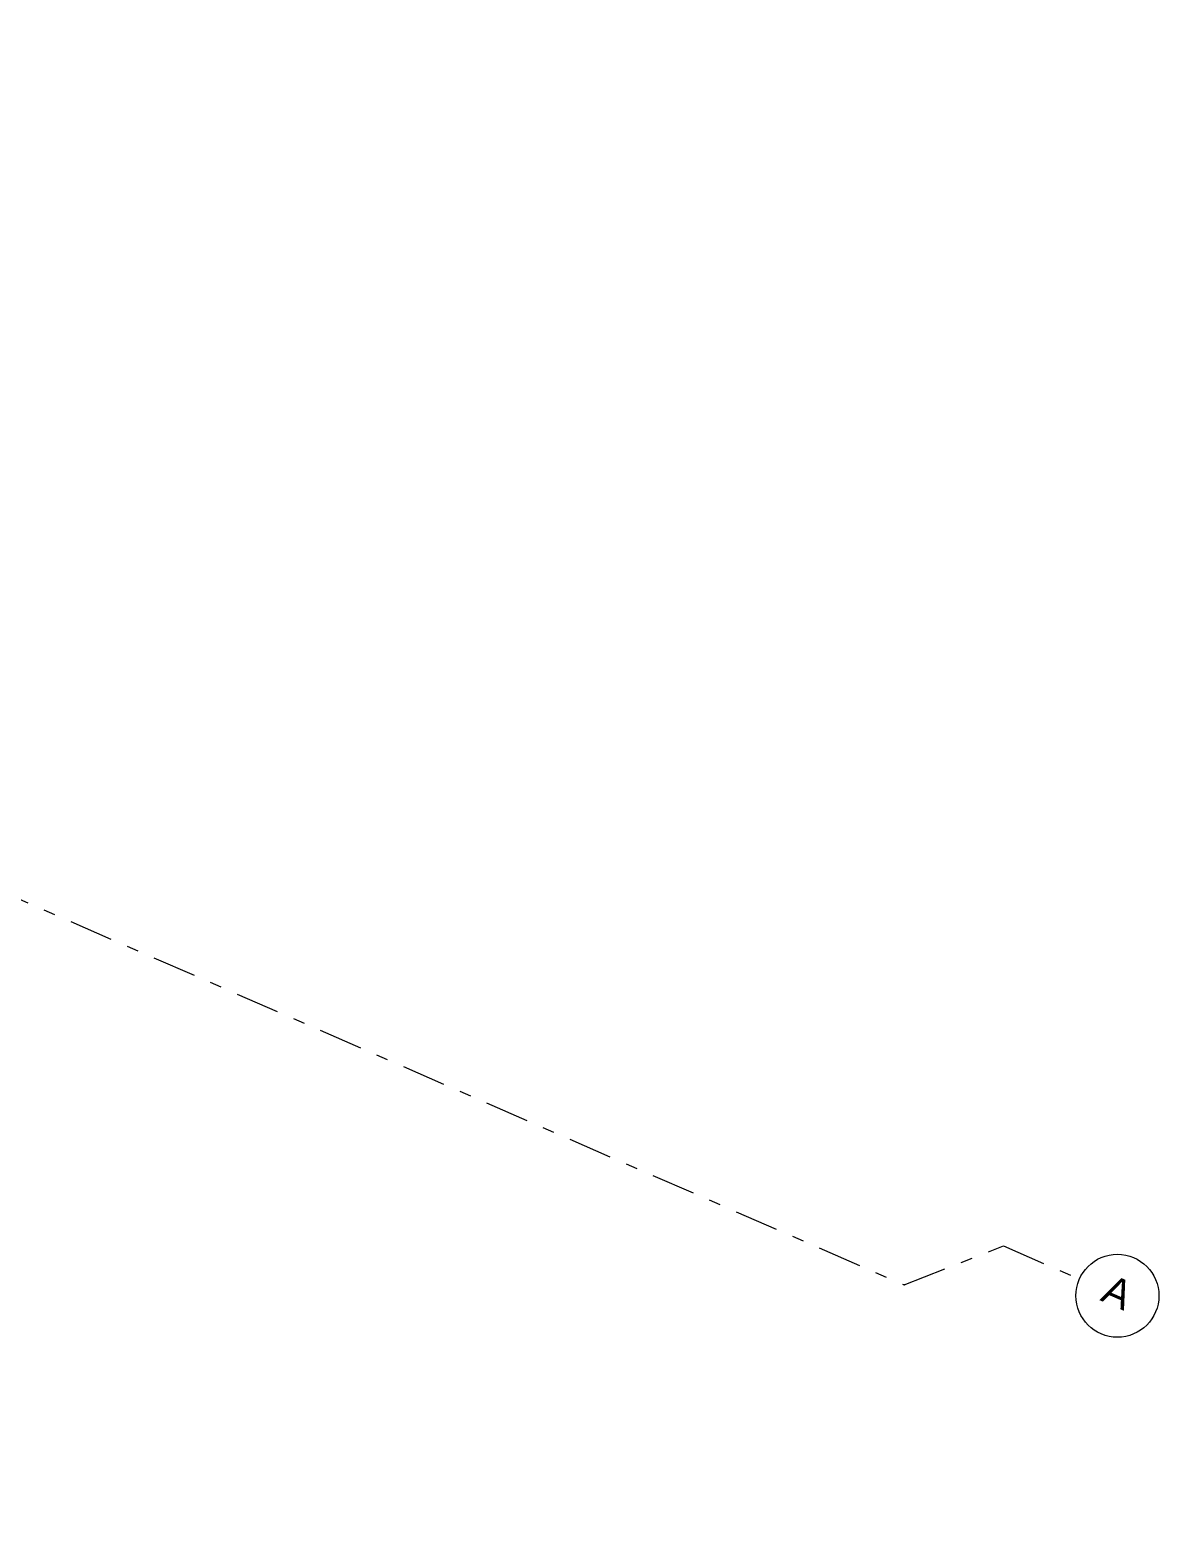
# Model space of a CAD drawing. Header units: millimetres. Extents: x -35034 to 431752, y -71616 to 25069.
# Drawn here: x 417986 to 431594, y -15288 to 2843 of the extents above; entities that cross this region are included whole.
import ezdxf
from ezdxf.enums import TextEntityAlignment as Align

# ---------------------------------------------------------------- set-up
doc = ezdxf.new("R2010")
doc.units = ezdxf.units.MM
doc.header["$MEASUREMENT"] = 0
doc.linetypes.add('Double Dashed', pattern=[1093.611073, 529.166651, -211.666656, 141.111112, -211.666656])
doc.layers.add('A-15-MG_Structural_Grid', color=7, linetype='Continuous')
doc.layers.add('New_A-95-D_Dim_Grid.Dim', color=7, linetype='Continuous')
doc.layers.add('A-15-MG_Structural_Grid_Pen_No__163', color=7, linetype='Continuous', lineweight=0, true_color=0x750077)
doc.layers.add('New_A-95-D_Dim_Grid.Dim_Pen_No__4', color=7, linetype='Continuous', lineweight=20)
doc.styles.add('GENERATED_STYLE_4', font='')
doc.styles.get('GENERATED_STYLE_4').set_extended_font_data('Swis721 BT')
doc.dimstyles.new('GENERATED_STYLE__4', dxfattribs={"dimtxt": 300, "dimasz": 95, "dimexe": 0.18, "dimexo": 0, "dimgap": 0.09, "dimtad": 1, "dimdec": 0, "dimzin": 0, "dimdsep": 46, "dimtxsty": 'GENERATED_STYLE_4', "dimblk": 'ARROWHEAD_2', "dimblk1": 'ARROWHEAD_2', "dimblk2": 'ARROWHEAD_2', "dimcen": 0.09, "dimclrd": 7, "dimclre": 7, "dimclrt": 7, "dimadec": 0, "dimazin": 0, "dimtfac": 1, "dimtdec": 4, "dimtmove": 0, "dimatfit": 3, "dimfxl": 1, "dimtolj": 1, "dimtzin": 0, "dimarcsym": 0})

# ---------------------------------------------------------------- blocks, each defined once
blk = doc.blocks.new('Standard grid marker_2')
at = {"layer": 'A-15-MG_Structural_Grid_Pen_No__163', "linetype": 'Double Dashed'}
for p, q in [((86140, 0), (87049, 909)), ((87049, 909), (88049, 909)), ((1909, 0), (86140, 0))]:
    blk.add_line(p, q, dxfattribs=at)
at = {"layer": 'A-15-MG_Structural_Grid_Pen_No__163', "linetype": 'Continuous'}
blk.add_circle((88549, 909), 500, dxfattribs=at)
at = {"layer": 'A-15-MG_Structural_Grid_Pen_No__163', "linetype": 'Double Dashed'}
blk.add_point((86140, 0), dxfattribs=at)
at = {"layer": 'A-15-MG_Structural_Grid_Pen_No__163', "style": 'GENERATED_STYLE_4'}
for tag, p in [('AC_MarkerText_1_0', (-500, 952)), ('AC_MarkerText_1_1', (88549, 952))]:
    blk.add_attdef(tag, text='', height=350, rotation=360, dxfattribs=at).set_placement(p, align=Align.MIDDLE_CENTER)
blk = doc.blocks.new('*D852', base_point=(341458, 0))
at = {"layer": 'New_A-95-D_Dim_Grid.Dim_Pen_No__4', "linetype": 'Continuous'}
for p, q in [((417547, -7531), (417461, -7415)), ((417528, -7417), (417504, -7473)), ((417504, -7473), (412995, -17813)), ((417418, -7435), (417590, -7510)), ((413038, -17871), (412952, -17755)), ((412995, -17813), (411696, -20792)), ((412909, -17775), (413081, -17850))]:
    blk.add_line(p, q, dxfattribs=at)
at = {"layer": 'New_A-95-D_Dim_Grid.Dim_Pen_No__4', "insert": (414942, -13198), "char_height": 300, "attachment_point": 7, "rotation": 66.4404, "style": 'GENERATED_STYLE_4'}
blk.add_mtext('\\A1;{\\fSwis721 BT|b0|i0|c0|p34;11,280}', dxfattribs=at)
blk = doc.blocks.new('ARROWHEAD_2')
at = {"color": 0, "linetype": 'Continuous', "lineweight": 0}
for p, q in [((0, 0), (-1, 0)), ((-0.38, -0.66), (0.38, 0.66))]:
    blk.add_line(p, q, dxfattribs=at)

msp = doc.modelspace()

# ---------------------------------------------------------------- block references
at = {"layer": 'A-15-MG_Structural_Grid', "color": 8, "linetype": 'Continuous', "lineweight": 15}
ref = msp.add_blockref('Standard grid marker_2', (349562, 22153.2), dxfattribs=dict(at, zscale=1000, rotation=336.440411583993))
ref.add_attrib('AC_MarkerText_1_1', 'A', dxfattribs={"layer": 'A-15-MG_Structural_Grid_Pen_No__163', "color": 216, "true_color": 0x750077, "height": 350, "rotation": 336.44041, "style": 'GENERATED_STYLE_4'}).set_placement((431093.7, -12363.5), align=Align.MIDDLE_CENTER)

# ---------------------------------------------------------------- dimensions: what is measured, and where the dimension line sits
at = {"layer": 'New_A-95-D_Dim_Grid.Dim', "linetype": 'Continuous'}
dim = msp.add_linear_dim(base=(412995.4, -17812.6), p1=(428522, -12277.3), p2=(413118.6, -17866.3), angle=246.44041, dimstyle='GENERATED_STYLE__4', dxfattribs=at)
dim.commit()
dim.dimension.update_dxf_attribs({"geometry": '*D852', "text_midpoint": (415063.4, -12544.6), "dimtype": 160, "text_rotation": 66.44041})

doc.saveas('drawing.dxf')
